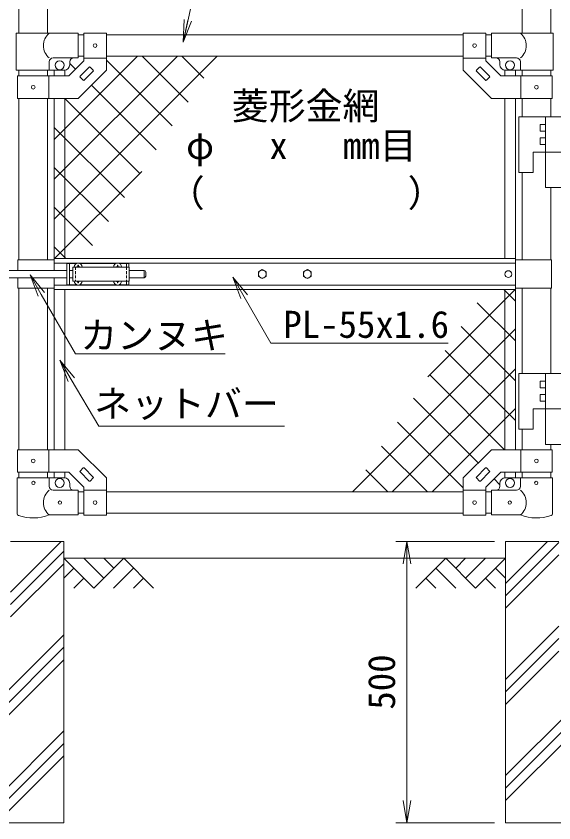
# Model space of a CAD drawing. Units: millimetres, scale not verified. Extents: x -4200 to 4200, y -2970 to 2970.
# Drawn here: x -2539 to -1584, y -689 to 745 of the extents above; entities that cross this region are included whole.
import ezdxf
from ezdxf.enums import TextEntityAlignment as Align

# ---------------------------------------------------------------- set-up
doc = ezdxf.new("R2010")
doc.units = ezdxf.units.MM
doc.header["$LTSCALE"] = 20
doc.linetypes.add('USER2', pattern=[0.375, 0.25, -0.125])
for name, color, linetype, lineweight in [('0-0_D-STR-TXT', 7, 'Continuous', 9), ('0-3_D-STR4', 7, 'Continuous', 9), ('0-5_D-STR1', 1, 'Continuous', 18), ('0-6_D-BGD', 7, 'Continuous', 9), ('0-7_D-DCR-HCH', 7, 'Continuous', 9), ('0-8_D-STR3', 3, 'Continuous', 13), ('0-9_D-STR-DIM', 7, 'Continuous', 9), ('0-A_0', 7, 'Continuous', 9), ('0-B_D-STR2', 7, 'Continuous', 9)]:
    doc.layers.add(name, color=color, linetype=linetype, lineweight=lineweight)
doc.styles.add('ＭＳ ゴシック', font='')
doc.styles.get('ＭＳ ゴシック').set_extended_font_data('MS Gothic')

# ---------------------------------------------------------------- blocks, each defined once
blk = doc.blocks.new('_Open')
at = {"layer": '0-A_0'}
blk.add_line((-20, 3.33), (0, 0), dxfattribs=at)
blk.add_lwpolyline([(-20, -3.33), (0, 0), (-20, 0)], dxfattribs=at)
blk = doc.blocks.new('MLeader2')
at = {"layer": '0-0_D-STR-TXT'}
blk.add_line((-2500.1, 246.89), (-2514.28, 284.88), dxfattribs=at)
for points in [[(-2488.54, 253.54), (-2514.28, 284.88), (-2494.32, 250.22)], [(-2494.32, 250.22), (-2433.39, 144.42), (-2174.6, 144.42), (-2167.4, 144.42)]]:
    blk.add_lwpolyline(points, dxfattribs=at)
blk = doc.blocks.new('MLeader3')
at = {"layer": '0-0_D-STR-TXT'}
blk.add_line((-2139.66, 242.72), (-2153.87, 280.7), dxfattribs=at)
for points in [[(-2128.11, 249.38), (-2153.87, 280.7), (-2133.89, 246.05)], [(-2133.89, 246.05), (-2086.32, 163.55), (-1778.4, 163.55), (-1771.2, 163.55)]]:
    blk.add_lwpolyline(points, dxfattribs=at)
blk = doc.blocks.new('MLeader4')
at = {"layer": '0-0_D-STR-TXT'}
blk.add_line((-2446.63, 95.42), (-2461.3, 133.22), dxfattribs=at)
for points in [[(-2435.16, 102.22), (-2461.3, 133.22), (-2440.9, 98.82)], [(-2440.9, 98.82), (-2391.74, 15.92), (-2069.63, 15.92), (-2062.43, 15.92)]]:
    blk.add_lwpolyline(points, dxfattribs=at)

msp = doc.modelspace()

# ---------------------------------------------------------------- linework, layer by layer
at = {"layer": '0-0_D-STR-TXT'}
msp.add_lwpolyline([(-1684.26, 908.04), (-2196.32, 908.04), (-2241.84, 700.13)], dxfattribs=at)
at = {"layer": '0-3_D-STR4'}
for p, q in [((-2549.07, -188.63), (-2454.32, -188.63)), ((-2454.32, -188.63), (-2454.32, -688.63)), ((-1669.32, -188.63), (-1669.32, -688.63)), ((-1574.57, -188.63), (-1669.32, -188.63)), ((-2704.32, -688.63), (-2454.32, -688.63)), ((-1419.32, -688.63), (-1669.32, -688.63))]:
    msp.add_line(p, q, dxfattribs=at)
at = {"layer": '0-5_D-STR1'}
for p, q in [((-2534.07, 1164.37), (-2534.07, 714.37)), ((-2483.27, 1164.37), (-2483.27, 714.37)), ((-1639.87, 1164.37), (-1639.87, 714.37)), ((-1589.07, 1164.37), (-1589.07, 714.37)), ((-2428.67, 711.37), (-2418.67, 711.37)), ((-2378.67, 711.37), (-1744.47, 711.37)), ((-1704.47, 711.37), (-1694.47, 711.37)), ((-2428.67, 673.37), (-2418.67, 673.37)), ((-2378.67, 673.37), (-1744.47, 673.37)), ((-1704.47, 673.37), (-1694.47, 673.37)), ((-2534.07, 648.37), (-2534.07, 638.37)), ((-2483.27, 648.37), (-2483.27, 638.37)), ((-1639.87, 648.37), (-1639.87, 638.37)), ((-1589.07, 648.37), (-1589.07, 638.37)), ((-2534.07, 598.37), (-2534.07, 311.37)), ((-2483.27, 598.37), (-2483.27, 311.37)), ((-1639.87, 598.37), (-1639.87, 565.87)), ((-1589.07, 598.37), (-1589.07, 565.87)), ((-1639.87, 466.87), (-1639.87, 311.37)), ((-1589.07, 439.87), (-1589.07, 311.37)), ((-2534.07, 261.37), (-2534.07, -25.63)), ((-2483.27, 261.37), (-2483.27, -25.63)), ((-1639.87, 261.37), (-1639.87, 109.77)), ((-1589.07, 261.37), (-1589.07, 109.77)), ((-1639.87, 10.77), (-1639.87, -25.63)), ((-1589.07, -16.23), (-1589.07, -25.63)), ((-2534.07, -65.63), (-2534.07, -75.63)), ((-2483.27, -65.63), (-2483.27, -75.63)), ((-1639.87, -65.63), (-1639.87, -75.63)), ((-1589.07, -65.63), (-1589.07, -75.63)), ((-2428.67, -100.63), (-2418.67, -100.63)), ((-2378.67, -100.63), (-1744.47, -100.63)), ((-1704.47, -100.63), (-1694.47, -100.63)), ((-2428.67, -138.63), (-2418.67, -138.63)), ((-2378.67, -138.63), (-1744.47, -138.63)), ((-1704.47, -138.63), (-1694.47, -138.63))]:
    msp.add_line(p, q, dxfattribs=at)
at = {"layer": '0-6_D-BGD'}
msp.add_line((-1669.32, -218.63), (-2454.32, -218.63), dxfattribs=at)
at = {"layer": '0-7_D-DCR-HCH'}
for p, q in [((-2549.07, -278.69), (-2459.01, -188.63)), ((-1669.32, -263.23), (-1594.72, -188.63)), ((-1669.32, -285.33), (-1574.57, -190.58)), ((-2549.07, -300.79), (-2454.32, -206.04)), ((-1669.32, -307.43), (-1574.57, -212.68)), ((-2549.07, -322.89), (-2454.32, -228.14)), ((-2401.11, -271.84), (-2454.32, -218.63)), ((-2383.37, -254.11), (-2418.85, -218.63)), ((-2347.9, -218.63), (-2401.11, -271.84)), ((-2365.64, -236.37), (-2383.37, -218.63)), ((-2347.9, -218.63), (-2294.69, -271.84)), ((-1775.75, -218.63), (-1828.96, -271.84)), ((-1775.75, -218.63), (-1722.53, -271.84)), ((-1758.01, -236.37), (-1740.27, -218.63)), ((-1740.27, -254.11), (-1704.8, -218.63)), ((-1722.53, -271.84), (-1669.32, -218.63)), ((-2436.58, -236.37), (-2454.32, -254.03)), ((-2330.16, -236.37), (-2365.8, -271.84)), ((-1793.48, -236.37), (-1757.85, -271.84)), ((-1687.06, -236.37), (-1669.32, -254.03)), ((-2418.85, -254.11), (-2436.67, -271.84)), ((-2312.42, -254.11), (-2330.24, -271.84)), ((-1811.22, -254.11), (-1793.4, -271.84)), ((-1704.8, -254.11), (-1686.98, -271.84)), ((-1669.32, -433.94), (-1574.57, -339.19)), ((-2704.32, -604.65), (-2454.32, -354.65)), ((-1669.32, -604.65), (-1419.32, -354.65)), ((-1669.32, -456.04), (-1574.57, -361.29)), ((-2704.32, -626.75), (-2454.32, -376.75)), ((-1669.32, -626.75), (-1419.32, -376.75)), ((-1669.32, -478.14), (-1574.57, -383.39)), ((-2704.32, -648.84), (-2454.32, -398.84)), ((-1669.32, -648.84), (-1419.32, -398.84)), ((-2617.6, -688.63), (-2454.32, -525.36)), ((-2595.5, -688.63), (-2454.32, -547.46)), ((-2573.4, -688.63), (-2454.32, -569.55))]:
    msp.add_line(p, q, dxfattribs=at)
at = {"layer": '0-8_D-STR3'}
for p, q in [((-2428.67, 714.37), (-2538.62, 714.37)), ((-2538.62, 714.37), (-2538.62, 648.37)), ((-2428.67, 670.37), (-2428.67, 714.37)), ((-2418.67, 714.62), (-2418.67, 664.94)), ((-2418.67, 714.62), (-2378.67, 714.62)), ((-2378.67, 714.62), (-2378.67, 648.37)), ((-1744.47, 714.62), (-1744.47, 648.37)), ((-1704.47, 714.62), (-1744.47, 714.62)), ((-1704.47, 714.62), (-1704.47, 664.94)), ((-1694.47, 714.37), (-1584.52, 714.37)), ((-1694.47, 670.37), (-1694.47, 714.37)), ((-1584.52, 714.37), (-1584.52, 648.37)), ((-2480.12, 648.37), (-2480.12, 663.37)), ((-2428.67, 670.37), (-2473.12, 670.37)), ((-2445.24, 638.37), (-2418.67, 664.94)), ((-2443.67, 658.37), (-2443.67, 663.37)), ((-2418.67, 670.12), (-2378.67, 670.12)), ((-1704.47, 670.12), (-1744.47, 670.12)), ((-1677.9, 638.37), (-1704.47, 664.94)), ((-1694.47, 670.37), (-1650.02, 670.37)), ((-1679.47, 658.37), (-1679.47, 663.37)), ((-1643.02, 648.37), (-1643.02, 663.37)), ((-2538.62, 648.37), (-2453.67, 648.37)), ((-2471.17, 648.37), (-2471.17, 638.37)), ((-2452.17, 648.37), (-2452.17, 638.37)), ((-2425.34, 637.77), (-2409.08, 654.03)), ((-2418.27, 630.7), (-2402, 646.96)), ((-2407.66, 654.03), (-2402, 648.38)), ((-1715.48, 654.03), (-1721.14, 648.38)), ((-1704.88, 630.7), (-1721.14, 646.96)), ((-1697.8, 637.77), (-1714.07, 654.03)), ((-1670.97, 648.37), (-1670.97, 638.37)), ((-1584.52, 648.37), (-1669.47, 648.37)), ((-1651.97, 648.37), (-1651.97, 638.37)), ((-2536.37, 638.37), (-2445.24, 638.37)), ((-2536.37, 638.37), (-2536.37, 598.37)), ((-2480.97, 638.37), (-2480.97, 598.37)), ((-2425.34, 636.36), (-2419.68, 630.7)), ((-1697.8, 636.36), (-1703.46, 630.7)), ((-1586.77, 638.37), (-1677.9, 638.37)), ((-1642.17, 638.37), (-1642.17, 598.37)), ((-1586.77, 638.37), (-1586.77, 598.37)), ((-2471.17, 598.37), (-2471.17, 313.87)), ((-2452.17, 598.37), (-2452.17, 313.87)), ((-1670.97, 598.37), (-1670.97, 313.87)), ((-1651.97, 598.37), (-1651.97, 313.87)), ((-1564.57, 565.87), (-1645.57, 565.87)), ((-1645.57, 565.87), (-1645.57, 466.87)), ((-1598.57, 565.87), (-1598.57, 439.87)), ((-1608.07, 552.37), (-1608.07, 540.37)), ((-1598.57, 552.37), (-1608.07, 552.37)), ((-1598.57, 540.37), (-1608.07, 540.37)), ((-1608.07, 528.37), (-1608.07, 516.37)), ((-1598.57, 528.37), (-1608.07, 528.37)), ((-1598.57, 516.37), (-1608.07, 516.37)), ((-1542.57, 502.87), (-1620.57, 502.87)), ((-1620.57, 502.87), (-1620.57, 466.87)), ((-1620.57, 466.87), (-1645.57, 466.87)), ((-1507.57, 439.87), (-1598.57, 439.87)), ((-2536.17, 311.37), (-2536.17, 292.87)), ((-2471.57, 311.37), (-2536.17, 311.37)), ((-2471.57, 313.87), (-1651.57, 313.87)), ((-2471.57, 313.87), (-2471.57, 292.87)), ((-2471.57, 305.87), (-1651.57, 305.87)), ((-2448.67, 305.37), (-2448.67, 267.37)), ((-2448.67, 305.37), (-2431.27, 305.37)), ((-2444.17, 305.37), (-2444.17, 267.37)), ((-2429.07, 302.02), (-2429.09, 300.72)), ((-2429.07, 302.02), (-2428.28, 302.02)), ((-2428.28, 302.02), (-2428.25, 300.72)), ((-2426.07, 305.37), (-2361.27, 305.37)), ((-2359.07, 302.02), (-2359.09, 300.72)), ((-2359.07, 302.02), (-2358.28, 302.02)), ((-2358.28, 302.02), (-2358.25, 300.72)), ((-2356.07, 305.37), (-2338.67, 305.37)), ((-2343.17, 305.37), (-2343.17, 298.87)), ((-2338.67, 305.37), (-2338.67, 298.87)), ((-1651.57, 313.87), (-1651.57, 258.87)), ((-1651.57, 311.37), (-1587.47, 311.37)), ((-1587.47, 311.37), (-1587.47, 261.37)), ((-2577.02, 292.87), (-2448.67, 292.87)), ((-2444.17, 292.87), (-2438.17, 292.87)), ((-2438.17, 298.87), (-2438.17, 273.87)), ((-2438.17, 298.87), (-2338.17, 298.87)), ((-2430.53, 299.29), (-2431.82, 299.26)), ((-2431.82, 299.26), (-2431.82, 298.87)), ((-2360.53, 299.29), (-2361.82, 299.26)), ((-2361.82, 299.26), (-2361.82, 298.87)), ((-2356.82, 299.29), (-2355.52, 299.26)), ((-2355.52, 299.26), (-2355.52, 298.87)), ((-2338.17, 298.87), (-2338.17, 273.87)), ((-2338.17, 292.87), (-2311.67, 292.87)), ((-2311.67, 292.87), (-2311.67, 279.87)), ((-2308.67, 289.87), (-2308.67, 282.87)), ((-2577.02, 279.87), (-2448.67, 279.87)), ((-2536.17, 279.87), (-2536.17, 261.37)), ((-2471.57, 279.87), (-2471.57, 258.87)), ((-2444.17, 279.87), (-2438.17, 279.87)), ((-2438.17, 273.87), (-2338.17, 273.87)), ((-2431.82, 273.47), (-2431.82, 273.87)), ((-2430.53, 273.45), (-2431.82, 273.47)), ((-2426.82, 273.45), (-2425.52, 273.47)), ((-2425.52, 273.47), (-2425.52, 273.87)), ((-2361.82, 273.47), (-2361.82, 273.87)), ((-2360.53, 273.45), (-2361.82, 273.47)), ((-2356.82, 273.45), (-2355.52, 273.47)), ((-2355.52, 273.47), (-2355.52, 273.87)), ((-2343.17, 273.87), (-2343.17, 267.37)), ((-2338.67, 273.87), (-2338.67, 267.37)), ((-2338.17, 279.87), (-2311.67, 279.87)), ((-2471.57, 261.37), (-2536.17, 261.37)), ((-2471.57, 266.87), (-1651.57, 266.87)), ((-2471.57, 258.87), (-1651.57, 258.87)), ((-2471.17, 258.87), (-2471.17, -25.63)), ((-2452.17, 258.87), (-2452.17, -25.63)), ((-2448.67, 267.37), (-2431.27, 267.37)), ((-2429.07, 270.72), (-2429.09, 272.01)), ((-2429.07, 270.72), (-2428.28, 270.72)), ((-2428.28, 270.72), (-2428.25, 272.01)), ((-2426.07, 267.37), (-2361.27, 267.37)), ((-2359.07, 270.72), (-2359.09, 272.01)), ((-2359.07, 270.72), (-2358.28, 270.72)), ((-2358.28, 270.72), (-2358.25, 272.01)), ((-2356.07, 267.37), (-2338.67, 267.37)), ((-1670.97, 258.87), (-1670.97, -25.63)), ((-1651.97, 258.87), (-1651.97, -25.63)), ((-1651.57, 261.37), (-1587.47, 261.37)), ((-1564.57, 109.77), (-1645.57, 109.77)), ((-1645.57, 109.77), (-1645.57, 10.77)), ((-1598.57, 109.77), (-1598.57, -16.23)), ((-1608.07, 96.27), (-1608.07, 84.27)), ((-1598.57, 96.27), (-1608.07, 96.27)), ((-1598.57, 84.27), (-1608.07, 84.27)), ((-1608.07, 72.27), (-1608.07, 60.27)), ((-1598.57, 72.27), (-1608.07, 72.27)), ((-1598.57, 60.27), (-1608.07, 60.27)), ((-1542.57, 46.77), (-1620.57, 46.77)), ((-1620.57, 46.77), (-1620.57, 10.77)), ((-1620.57, 10.77), (-1645.57, 10.77)), ((-2536.37, -65.63), (-2536.37, -25.63)), ((-2480.97, -65.63), (-2480.97, -25.63)), ((-1642.17, -65.63), (-1642.17, -25.63)), ((-1507.57, -16.23), (-1598.57, -16.23)), ((-1586.77, -65.63), (-1586.77, -25.63)), ((-2536.37, -65.63), (-2445.24, -65.63)), ((-2471.17, -65.63), (-2471.17, -75.63)), ((-2452.17, -65.63), (-2452.17, -75.75)), ((-2445.24, -65.63), (-2418.67, -92.2)), ((-2425.34, -63.62), (-2419.68, -57.97)), ((-2425.34, -65.04), (-2409.08, -81.3)), ((-2418.27, -57.97), (-2402, -74.23)), ((-1704.88, -57.97), (-1721.14, -74.23)), ((-1697.8, -65.04), (-1714.07, -81.3)), ((-1677.9, -65.63), (-1704.47, -92.2)), ((-1697.8, -63.62), (-1703.46, -57.97)), ((-1586.77, -65.63), (-1677.9, -65.63)), ((-1670.97, -65.63), (-1670.97, -75.75)), ((-1651.97, -65.63), (-1651.97, -75.63)), ((-2537.22, -75.63), (-2480.12, -75.63)), ((-2537.22, -75.63), (-2537.22, -139.33)), ((-2480.12, -75.63), (-2480.12, -90.63)), ((-2480.12, -75.63), (-2453.67, -75.63)), ((-2443.67, -90.63), (-2443.67, -85.63)), ((-2407.66, -81.3), (-2402, -75.64)), ((-2378.67, -141.88), (-2378.67, -75.63)), ((-1744.47, -141.88), (-1744.47, -75.63)), ((-1715.48, -81.3), (-1721.14, -75.64)), ((-1679.47, -90.63), (-1679.47, -85.63)), ((-1643.02, -75.63), (-1669.47, -75.63)), ((-1585.92, -75.63), (-1643.02, -75.63)), ((-1643.02, -75.63), (-1643.02, -90.63)), ((-1585.92, -75.63), (-1585.92, -139.33)), ((-2428.67, -97.63), (-2473.12, -97.63)), ((-2428.67, -141.63), (-2428.67, -97.63)), ((-2418.67, -141.88), (-2418.67, -92.2)), ((-2418.67, -97.38), (-2378.67, -97.38)), ((-1704.47, -97.38), (-1744.47, -97.38)), ((-1704.47, -141.88), (-1704.47, -92.2)), ((-1694.47, -97.63), (-1650.02, -97.63)), ((-1694.47, -141.63), (-1694.47, -97.63)), ((-2428.67, -141.63), (-2480.12, -141.63)), ((-2418.67, -141.88), (-2378.67, -141.88)), ((-1704.47, -141.88), (-1744.47, -141.88)), ((-1694.47, -141.63), (-1643.02, -141.63))]:
    msp.add_line(p, q, dxfattribs=at)
at = {"layer": '0-8_D-STR3', "linetype": 'USER2'}
for p, q in [((-2433.67, 298.87), (-2433.67, 273.87)), ((-2342.67, 298.87), (-2342.67, 273.87))]:
    msp.add_line(p, q, dxfattribs=at)
at = {"layer": '0-8_D-STR3'}
for points in [[(-2536.37, 598.37), (-2428.67, 598.37), (-2378.67, 648.37)], [(-1586.77, 598.37), (-1694.47, 598.37), (-1744.47, 648.37)], [(-2426.82, 299.29), (-2425.52, 299.26), (-2425.52, 298.87)], [(-2536.37, -25.63), (-2428.67, -25.63), (-2378.67, -75.63)], [(-1586.77, -25.63), (-1694.47, -25.63), (-1744.47, -75.63)]]:
    msp.add_lwpolyline(points, dxfattribs=at)
for points in [[(-2101.57, 294.47), (-2108.59, 290.42), (-2108.59, 282.32), (-2101.57, 278.27), (-2094.56, 282.32), (-2094.56, 290.42)], [(-2021.57, 294.47), (-2028.59, 290.42), (-2028.59, 282.32), (-2021.57, 278.27), (-2014.56, 282.32), (-2014.56, 290.42)]]:
    msp.add_lwpolyline(points, close=True, dxfattribs=at)
for centre, radius in [((-2398.67, 692.37), 3.25), ((-1724.47, 692.37), 3.25), ((-2461.67, 657.37), 8), ((-1661.47, 657.37), 8), ((-2508.67, 618.37), 3.25), ((-1614.47, 618.37), 3.25), ((-2101.57, 286.37), 7.03), ((-2021.57, 286.37), 7.03), ((-1664.47, 286.37), 6), ((-2508.67, -45.63), 3.25), ((-1614.47, -45.63), 3.25), ((-2508.27, -84.63), 3), ((-2461.67, -84.63), 8), ((-1661.47, -84.63), 8), ((-1614.87, -84.63), 3), ((-2461.27, -119.63), 3), ((-2398.67, -119.63), 3.25), ((-1724.47, -119.63), 3.25), ((-1661.87, -119.63), 3)]:
    msp.add_circle(centre, radius, dxfattribs=at)
for centre, radius, start, end in [((-2461.93, 692.37), 28.55, 129.59418, 230.40582), ((-1661.22, 692.37), 28.55, 309.59418, 50.40582), ((-2473.12, 663.37), 7, 90, 180), ((-2436.67, 663.37), 7, 90, 180), ((-1686.47, 663.37), 7, 0, 90), ((-1650.02, 663.37), 7, 0, 90), ((-2453.67, 658.37), 10, 270, 0), ((-2408.37, 653.33), 1, 45, 135), ((-2402.71, 647.67), 1, 315, 45), ((-1720.43, 647.67), 1, 135, 225), ((-1714.78, 653.33), 1, 45, 135), ((-1669.47, 658.37), 10, 180, 270), ((-2424.63, 637.06), 1, 135, 225), ((-2418.98, 631.41), 1, 225, 315), ((-1704.17, 631.41), 1, 225, 315), ((-1698.51, 637.06), 1, 315, 45), ((-2428.67, 298.87), 7, 0, 180), ((-2358.67, 298.87), 7, 0, 180), ((-2430.58, 300.77), 1.49, 270, 0), ((-2426.77, 300.77), 1.49, 180, 270), ((-2360.58, 300.77), 1.49, 270, 0), ((-2356.77, 300.77), 1.49, 180, 270), ((-2311.67, 289.87), 3, 0, 90), ((-2428.67, 273.87), 7, 180, 0), ((-2430.58, 271.96), 1.49, 0, 90), ((-2426.77, 271.96), 1.49, 90, 180), ((-2358.67, 273.87), 7, 180, 0), ((-2360.58, 271.96), 1.49, 0, 90), ((-2356.77, 271.96), 1.49, 90, 180), ((-2311.67, 282.87), 3, 270, 0), ((-2424.63, -64.33), 1, 135, 225), ((-2418.98, -58.67), 1, 45, 135), ((-1704.17, -58.67), 1, 45, 135), ((-1698.51, -64.33), 1, 315, 45), ((-2453.67, -85.63), 10, 0, 90), ((-2408.37, -80.59), 1, 225, 315), ((-2402.71, -74.94), 1, 315, 45), ((-1720.43, -74.94), 1, 135, 225), ((-1714.78, -80.59), 1, 225, 315), ((-1669.47, -85.63), 10, 90, 180), ((-2461.93, -119.63), 28.55, 129.59418, 230.40582), ((-2473.12, -90.63), 7, 180, 270), ((-2436.67, -90.63), 7, 180, 270), ((-1686.47, -90.63), 7, 270, 0), ((-1650.02, -90.63), 7, 270, 0), ((-1661.22, -119.63), 28.55, 309.59418, 50.40582), ((-2533.92, -139.33), 3.3, 180, 250.77949), ((-2508.67, -66.9), 80, 250.77949, 290.9084), ((-1614.47, -66.9), 80, 249.0916, 289.22051), ((-1589.22, -139.33), 3.3, 289.22051, 0)]:
    msp.add_arc(centre, radius, start, end, dxfattribs=at)
at = {"layer": '0-9_D-STR-DIM'}
for p, q in [((-1689.32, -188.63), (-1864.54, -188.63)), ((-1844.54, -228.63), (-1844.54, -648.63)), ((-1689.32, -688.63), (-1864.54, -688.63))]:
    msp.add_line(p, q, dxfattribs=at)
at = {"layer": '0-B_D-STR2'}
for p, q in [((-2471.17, 525.38), (-2323.18, 673.37)), ((-2471.17, 454.67), (-2252.47, 673.37)), ((-2471.17, 383.96), (-2181.76, 673.37)), ((-2433.34, 650.26), (-2443.67, 660.59)), ((-2261.86, 549.49), (-2378.67, 666.3)), ((-2233.59, 591.93), (-2315.02, 673.37)), ((-2205.31, 634.36), (-2244.31, 673.37)), ((-2290.13, 507.06), (-2405.06, 621.98)), ((-2318.41, 464.62), (-2452.16, 598.37)), ((-2346.68, 422.19), (-2471.17, 546.67)), ((-2374.96, 379.75), (-2471.17, 475.96)), ((-2470.55, 313.87), (-2315.64, 468.78)), ((-2403.23, 337.31), (-2471.17, 405.25)), ((-2450.5, 313.87), (-2471.17, 334.54)), ((-1652.59, 258.87), (-1807.5, 103.96)), ((-1672.64, 258.87), (-1651.97, 238.19)), ((-1719.91, 235.42), (-1651.97, 167.48)), ((-1651.97, 188.78), (-1941.38, -100.63)), ((-1748.18, 192.99), (-1651.97, 96.77)), ((-1776.46, 150.55), (-1651.97, 26.06)), ((-1651.97, 118.07), (-1870.67, -100.63)), ((-1804.73, 108.11), (-1670.99, -25.63)), ((-1833.01, 65.68), (-1718.09, -49.25)), ((-1651.97, 47.36), (-1799.96, -100.63)), ((-1861.28, 23.24), (-1744.47, -93.57)), ((-1889.56, -19.19), (-1808.12, -100.63)), ((-1917.83, -61.63), (-1878.83, -100.63)), ((-1689.8, -77.53), (-1679.47, -87.86))]:
    msp.add_line(p, q, dxfattribs=at)

# ---------------------------------------------------------------- block references
at = {"layer": '0-0_D-STR-TXT', "xscale": 2, "yscale": 2, "rotation": 257.65038}
msp.add_blockref('_Open', (-2242.27, 698.17), dxfattribs=at)
at = {"layer": '0-0_D-STR-TXT'}
for name in ['MLeader2', 'MLeader3', 'MLeader4']:
    msp.add_blockref(name, (0, 0), dxfattribs=at)
at = {"layer": '0-9_D-STR-DIM', "xscale": 2, "yscale": 2}
for p, rotation in [((-1844.54, -188.63), 90), ((-1844.54, -688.63), 270)]:
    msp.add_blockref('_Open', p, dxfattribs=dict(at, rotation=rotation))

# ---------------------------------------------------------------- texts
at = {"layer": '0-0_D-STR-TXT', "style": 'ＭＳ ゴシック'}
for s, p in [('菱形金網', (-2155.8, 546.64)), ('φ   x   mm目', (-2237.02, 476.2)), ('（\u3000\u3000   \u3000\u3000）', (-2269.51, 391.73)), ('PL-55x1.6', (-2064.23, 158.6)), ('カンヌキ', (-2425.08, 139.16)), ('ネットバー', (-2400.27, 17.53))]:
    msp.add_text(s, height=48.09, dxfattribs=at).set_placement(p, align=Align.BOTTOM_LEFT)
at = {"layer": '0-9_D-STR-DIM', "style": 'ＭＳ ゴシック'}
msp.add_text('500', height=48.09, rotation=90, dxfattribs=at).set_placement((-1851.29, -487.51), align=Align.BOTTOM_LEFT)

doc.saveas('drawing.dxf')
